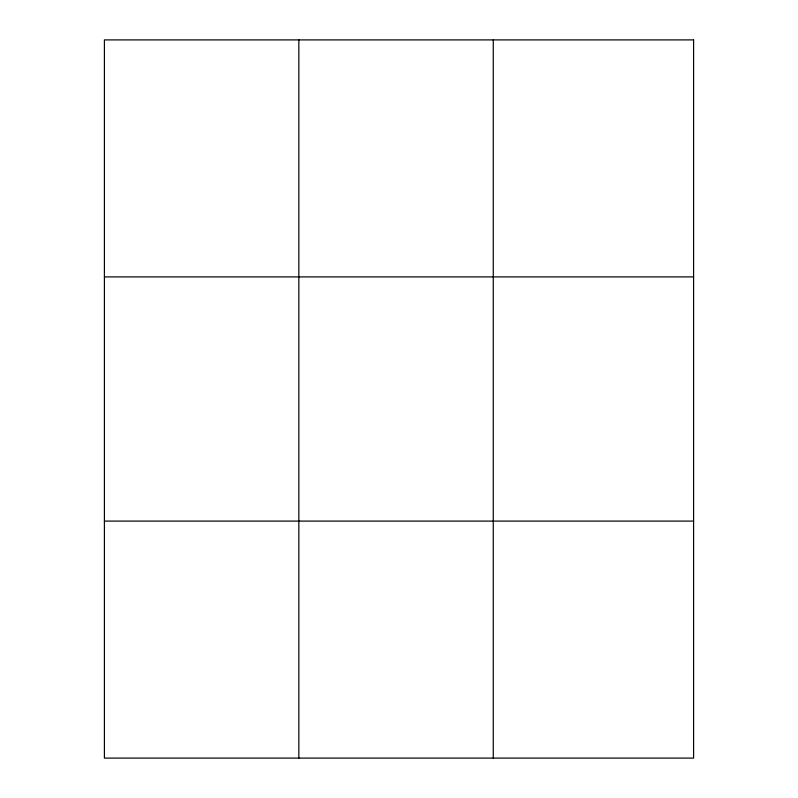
<?xml version="1.0" encoding="UTF-8"?>
<svg xmlns="http://www.w3.org/2000/svg" width="798" height="798" viewBox="0 0 798 798"><rect width="100%" height="100%" fill="white"/><g stroke="black" fill="none" stroke-linecap="round" stroke-linejoin="round"><path stroke-width="1.2" d="M298.841 758.1L298.841 39.9M493.264 758.1L493.264 39.9M104.408 276.906L693.592 276.906M104.408 521.094L693.592 521.094M693.592 39.9L693.592 758.1L104.408 758.1L104.408 39.9L693.592 39.9"/></g></svg>
